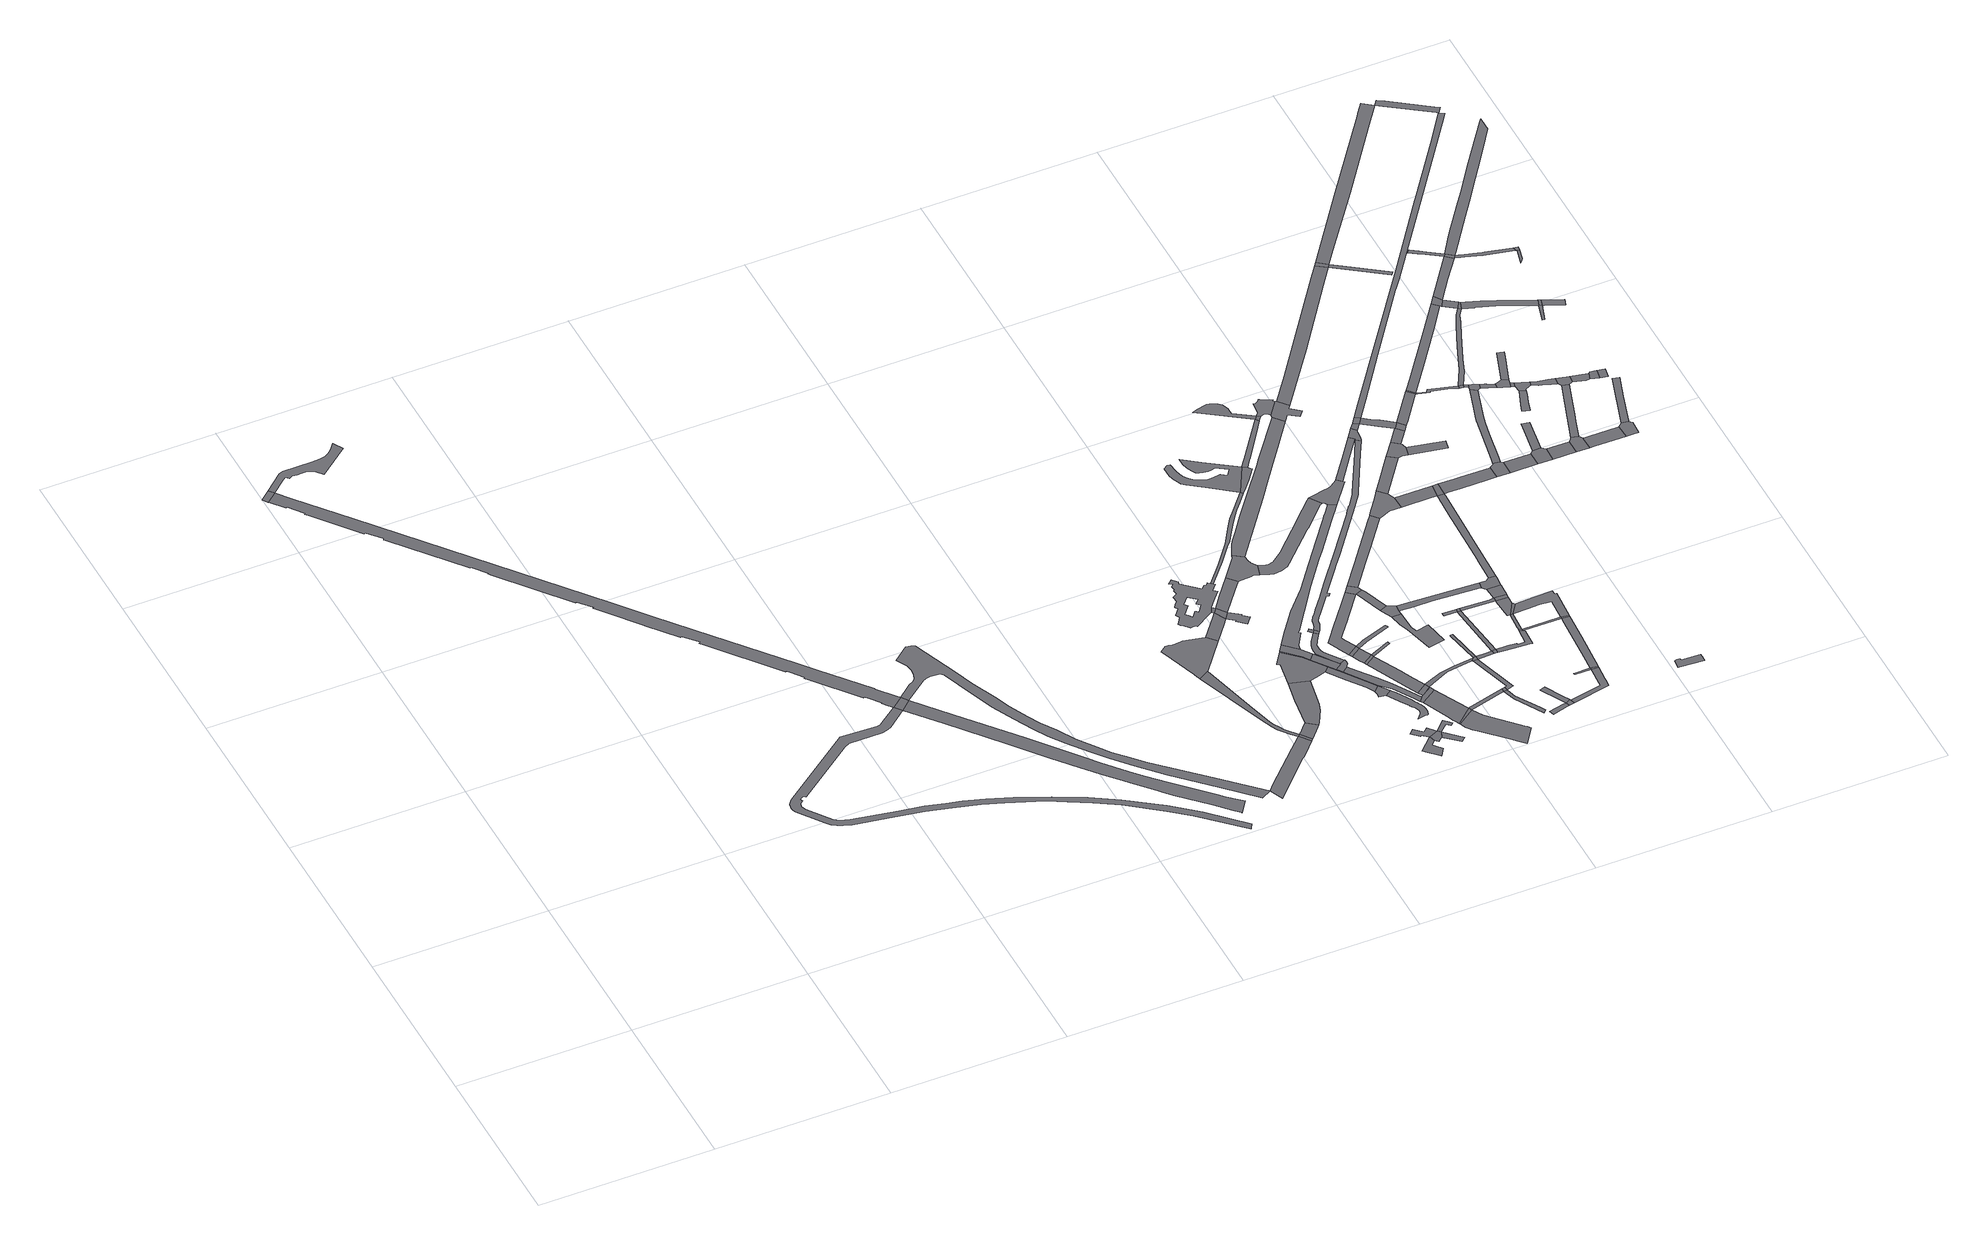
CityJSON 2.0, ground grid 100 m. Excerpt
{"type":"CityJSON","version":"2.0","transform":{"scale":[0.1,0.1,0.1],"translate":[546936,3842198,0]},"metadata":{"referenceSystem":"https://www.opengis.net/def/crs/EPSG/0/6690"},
"CityObjects":{
"road1":{"type":"Road","geometry":[{"type":"MultiSurface","lod":"1","boundaries":[[[0,1,2,3]]]}]},
"road2":{"type":"Road","attributes":{"RoadStructureAttribute.sectionType":"1"},"geometry":[{"type":"MultiSurface","lod":"1","boundaries":[[[4,5,6,7,8,9,10,11,0,3,12,13,14,15,16,17,18,19,20,21,22]]]}]},
"road3":{"type":"Road","attributes":{"RoadStructureAttribute.sectionType":"7"},"geometry":[{"type":"MultiSurface","lod":"1","boundaries":[[[23,24,25,26,27,28,29,30,31,32,33,3,2,34,35,36,37,38,39,40,41,42,43,44,45,46,47,48,49,50,51,52,53,54,55,56,57,58,59,60,61,62,63,64,65,66,67,68,69,70,71,72,73,74,75,76,77,78,79,80,81,82,83,84,85]]]}]},
"road4":{"type":"Road","geometry":[{"type":"MultiSurface","lod":"1","boundaries":[[[84,86,87,88,89,90,91,92,93,94,95,96,97,98,99,100,101,102,103,104,105,106,107,108,109,110,111,112,113,114,115,116,117,118,119,120,121,122,123,124,125,126,127,128,129,130,131,132,133,134,135,136,137,138,139,140]]]}]},
"road5":{"type":"Road","geometry":[{"type":"MultiSurface","lod":"1","boundaries":[[[85,84,140,141]]]}]},
"road6":{"type":"Road","attributes":{"RoadStructureAttribute.sectionType":"7"},"geometry":[{"type":"MultiSurface","lod":"1","boundaries":[[[142,143,144,145,146,147,148,149,150,151,152,153,141,140,154,155,156,157,158,159,160,161,162,163,164,165,166,167,168,169,170]]]}]},
"road7":{"type":"Road","geometry":[{"type":"MultiSurface","lod":"1","boundaries":[[[171,172,173,174,175,176,177,178,179,180,181,182,183,184,185,186,187,188,189,190,191,192,193,194,195,196,85,141,197,198,199,200,201,202,203,204,205,206,207,208,209,210,211,212,213,214]]]}]},
"road8":{"type":"Road","attributes":{"RoadStructureAttribute.sectionType":"7"},"geometry":[{"type":"MultiSurface","lod":"1","boundaries":[[[215,216,217,218,214,219,220,221,222,223,224,225]]]}]},
"road9":{"type":"Road","geometry":[{"type":"MultiSurface","lod":"1","boundaries":[[[226,227,228,229,230,231,232,233,234,235,236,237,238,239,240,241]]]}]},
"road10":{"type":"Road","geometry":[{"type":"MultiSurface","lod":"1","boundaries":[[[242,243,244,245,246,247,248,249,250,251,232,231,252,253]]]}]},
"road11":{"type":"Road","geometry":[{"type":"MultiSurface","lod":"1","boundaries":[[[241,240,215,225,254,255]]]}]},
"road12":{"type":"Road","attributes":{"RoadStructureAttribute.sectionType":"7"},"geometry":[{"type":"MultiSurface","lod":"1","boundaries":[[[256,257,258,259,260,261,262,263,255,254,264,265,266]]]}]},
"road13":{"type":"Road","attributes":{"RoadStructureAttribute.sectionType":"1"},"geometry":[{"type":"MultiSurface","lod":"1","boundaries":[[[267,268,256,266,269,270,271,272,273,274]]]}]},
"road14":{"type":"Road","attributes":{"RoadStructureAttribute.sectionType":"1"},"geometry":[{"type":"MultiSurface","lod":"1","boundaries":[[[275,276,253,252,277,278]]]}]},
"road15":{"type":"Road","attributes":{"RoadStructureAttribute.sectionType":"1"},"geometry":[{"type":"MultiSurface","lod":"1","boundaries":[[[279,280,281,282,283,284,285,286,287,288,289,290,291,292,293,294,295,296,297,298,299,300,301,302,303,304,305,306,307,308,309,310,311,312,313,314],[315,316,317,318,319,320,321,322,323,324,325,326,327,328,329,330]]]}]},
"road16":{"type":"Road","geometry":[{"type":"MultiSurface","lod":"1","boundaries":[[[308,307,275,331]]]}]},
"road17":{"type":"Road","geometry":[{"type":"MultiSurface","lod":"1","boundaries":[[[331,275,278,332]]]}]},
"road18":{"type":"Road","attributes":{"RoadStructureAttribute.sectionType":"1"},"geometry":[{"type":"MultiSurface","lod":"1","boundaries":[[[333,334,335,336,337,338,339,332,278]]]}]},
"road19":{"type":"Road","attributes":{"RoadStructureAttribute.sectionType":"1"},"geometry":[{"type":"MultiSurface","lod":"1","boundaries":[[[340,341,342,343,267,274,344,345,346,347]]]}]},
"road20":{"type":"Road","geometry":[{"type":"MultiSurface","lod":"1","boundaries":[[[348,340,347,349]]]}]},
"road21":{"type":"Road","attributes":{"RoadStructureAttribute.sectionType":"1"},"geometry":[{"type":"MultiSurface","lod":"1","boundaries":[[[350,348,349,351,352,353]]]}]},
"road22":{"type":"Road","attributes":{"RoadStructureAttribute.sectionType":"1"},"geometry":[{"type":"MultiSurface","lod":"1","boundaries":[[[354,355,331,332,356,357]]]}]},
"road23":{"type":"Road","geometry":[{"type":"MultiSurface","lod":"1","boundaries":[[[358,359,360,361,362,363,364,365,366,367]]]}]},
"road24":{"type":"Road","attributes":{"RoadStructureAttribute.sectionType":"1"},"geometry":[{"type":"MultiSurface","lod":"1","boundaries":[[[352,351,368,369]]]}]},
"road25":{"type":"Road","attributes":{"RoadStructureAttribute.sectionType":"1"},"geometry":[{"type":"MultiSurface","lod":"1","boundaries":[[[370,371,346,345,372,373,374,375]]]}]},
"road26":{"type":"Road","geometry":[{"type":"MultiSurface","lod":"1","boundaries":[[[376,377,378,379,380,381,382,383,358,384]]]}]},
"road27":{"type":"Road","geometry":[{"type":"MultiSurface","lod":"1","boundaries":[[[385,386,387,388,389,390,391,369,368,392,393,394]]]}]},
"road28":{"type":"Road","geometry":[{"type":"MultiSurface","lod":"1","boundaries":[[[384,358,367,395,396,397,398,399]]]}]},
"road29":{"type":"Road","attributes":{"RoadStructureAttribute.sectionType":"1"},"geometry":[{"type":"MultiSurface","lod":"1","boundaries":[[[400,401,402,403,404,405,406,407,408,391,390,409,410,411,412,413,414,415,416,417,418,419,420,421,422,423,424]]]}]},
"road30":{"type":"Road","geometry":[{"type":"MultiSurface","lod":"1","boundaries":[[[375,374,425,426,427,428]]]}]},
"road31":{"type":"Road","attributes":{"RoadStructureAttribute.sectionType":"1"},"geometry":[{"type":"MultiSurface","lod":"1","boundaries":[[[429,430,431,432,433,434,435,436,437,438,439,440,441,442,443,444,445,446,447,448,449,450,451,452,453,454,428,427]]]}]},
"road32":{"type":"Road","attributes":{"RoadStructureAttribute.sectionType":"1"},"geometry":[{"type":"MultiSurface","lod":"1","boundaries":[[[455,456,457,400,458]]]}]},
"road33":{"type":"Road","attributes":{"RoadStructureAttribute.sectionType":"1"},"geometry":[{"type":"MultiSurface","lod":"1","boundaries":[[[459,460,461,462,394,393,463,464,465,466,467,468]]]}]},
"road34":{"type":"Road","geometry":[{"type":"MultiSurface","lod":"1","boundaries":[[[469,399,398,470,471]]]}]},
"road35":{"type":"Road","geometry":[{"type":"MultiSurface","lod":"1","boundaries":[[[458,400,424,472]]]}]},
"road36":{"type":"Road","geometry":[{"type":"MultiSurface","lod":"1","boundaries":[[[473,474,475,476,477,384,399]]]}]},
"road37":{"type":"Road","geometry":[{"type":"MultiSurface","lod":"1","boundaries":[[[478,479,354,357,480,481,482,483,484,485,486,487]]]}]},
"road38":{"type":"Road","geometry":[{"type":"MultiSurface","lod":"1","boundaries":[[[488,489,490,491]]]}]},
"road39":{"type":"Road","attributes":{"RoadStructureAttribute.sectionType":"1"},"geometry":[{"type":"MultiSurface","lod":"1","boundaries":[[[492,491,490,493,494,495]]]}]},
"road40":{"type":"Road","geometry":[{"type":"MultiSurface","lod":"1","boundaries":[[[495,494,496,497]]]}]},
"road41":{"type":"Road","attributes":{"RoadStructureAttribute.sectionType":"1"},"geometry":[{"type":"MultiSurface","lod":"1","boundaries":[[[498,499,500,497,496,501,502,503,504]]]}]},
"road42":{"type":"Road","geometry":[{"type":"MultiSurface","lod":"1","boundaries":[[[505,506,507,468,467,508,509]]]}]},
"road43":{"type":"Road","geometry":[{"type":"MultiSurface","lod":"1","boundaries":[[[504,503,506,510]]]}]},
"road44":{"type":"Road","attributes":{"RoadStructureAttribute.sectionType":"1"},"geometry":[{"type":"MultiSurface","lod":"1","boundaries":[[[510,506,505]]]}]},
"road45":{"type":"Road","attributes":{"RoadStructureAttribute.sectionType":"1"},"geometry":[{"type":"MultiSurface","lod":"1","boundaries":[[[511,512,513,509,508,514,515,516,517,518,519]]]}]},
"road46":{"type":"Road","attributes":{"RoadStructureAttribute.sectionType":"1"},"geometry":[{"type":"MultiSurface","lod":"1","boundaries":[[[520,521,522,523,524,525,314,313,526,527,528,529,530,531,532,533,534]]]}]},
"road47":{"type":"Road","geometry":[{"type":"MultiSurface","lod":"1","boundaries":[[[519,518,535,536]]]}]},
"road48":{"type":"Road","attributes":{"RoadStructureAttribute.sectionType":"1"},"geometry":[{"type":"MultiSurface","lod":"1","boundaries":[[[537,538,539,540,541,542,543,544,489,488,545,546,547,548,549,550,551]]]}]},
"road49":{"type":"Road","geometry":[{"type":"MultiSurface","lod":"1","boundaries":[[[552,553,554,495,497]]]}]},
"road50":{"type":"Road","geometry":[{"type":"MultiSurface","lod":"1","boundaries":[[[555,556,557,558,559,488,491]]]}]},
"road51":{"type":"Road","attributes":{"RoadStructureAttribute.sectionType":"1"},"geometry":[{"type":"MultiSurface","lod":"1","boundaries":[[[560,561,562,563,536,535,564,565,566,567,568,569,570,571,572]]]}]},
"road52":{"type":"Road","geometry":[{"type":"MultiSurface","lod":"1","boundaries":[[[573,574,575,576,577,578,579,580,581,582,583,584,350,353,585,586,587,588,589,590,591,592,593,594,595,596]]]}]},
"road53":{"type":"Road","attributes":{"RoadStructureAttribute.sectionType":"1"},"geometry":[{"type":"MultiSurface","lod":"1","boundaries":[[[597,598,599,600,504,510,601,602,603]]]}]},
"road54":{"type":"Road","attributes":{"RoadStructureAttribute.sectionType":"1"},"geometry":[{"type":"MultiSurface","lod":"1","boundaries":[[[604,519,536,605]]]}]},
"road55":{"type":"Road","geometry":[{"type":"MultiSurface","lod":"1","boundaries":[[[606,537,551,607,608,609]]]}]},
"road56":{"type":"Road","attributes":{"RoadStructureAttribute.sectionType":"1"},"geometry":[{"type":"MultiSurface","lod":"1","boundaries":[[[610,608,607,611,612]]]}]},
"road57":{"type":"Road","geometry":[{"type":"MultiSurface","lod":"1","boundaries":[[[613,614,615,616,617,618,619,620,621,622,623,624,625,626,627,628,629,630,631,632,633,634,635,636,637,638,639,640,641,642,643,644,645,646,520,647]]]}]},
"road58":{"type":"Road","attributes":{"RoadStructureAttribute.sectionType":"1"},"geometry":[{"type":"MultiSurface","lod":"1","boundaries":[[[648,649,650,651,652,653,654,655,484,483,656,657,658,659,660,661,662,663,664,665,666,667,668,669,670,671]]]}]},
"road59":{"type":"Road","geometry":[{"type":"MultiSurface","lod":"1","boundaries":[[[612,611,672,673,674,675,676]]]}]},
"road60":{"type":"Road","geometry":[{"type":"MultiSurface","lod":"1","boundaries":[[[677,678,679,680,681,682,683,674,673]]]}]},
"road61":{"type":"Road","geometry":[{"type":"MultiSurface","lod":"1","boundaries":[[[684,604,605,685]]]}]},
"road62":{"type":"Road","attributes":{"RoadStructureAttribute.sectionType":"1"},"geometry":[{"type":"MultiSurface","lod":"1","boundaries":[[[686,687,685,605,688,689,690]]]}]},
"road63":{"type":"Road","attributes":{"RoadStructureAttribute.sectionType":"1"},"geometry":[{"type":"MultiSurface","lod":"1","boundaries":[[[691,692,693,694,684,685]]]}]},
"road64":{"type":"Road","geometry":[{"type":"MultiSurface","lod":"1","boundaries":[[[695,597,603,693,692]]]}]},
"road65":{"type":"Road","geometry":[{"type":"MultiSurface","lod":"1","boundaries":[[[696,697,698,699,700,597,695]]]}]},
"road66":{"type":"Road","geometry":[{"type":"MultiSurface","lod":"1","boundaries":[[[647,520,534,701,702,703,704,705]]]}]},
"road67":{"type":"Road","attributes":{"RoadStructureAttribute.sectionType":"1"},"geometry":[{"type":"MultiSurface","lod":"1","boundaries":[[[706,707,708,709,710,711,712,713,714,478,487,715,716,717,718,719]]]}]},
"road68":{"type":"Road","attributes":{"RoadStructureAttribute.sectionType":"1"},"geometry":[{"type":"MultiSurface","lod":"1","boundaries":[[[720,721,695,692,722]]]}]},
"road69":{"type":"Road","attributes":{"RoadStructureAttribute.sectionType":"1"},"geometry":[{"type":"MultiSurface","lod":"1","boundaries":[[[723,724,725,726,727,728]]]}]},
"road70":{"type":"Road","attributes":{"RoadStructureAttribute.sectionType":"1"},"geometry":[{"type":"MultiSurface","lod":"1","boundaries":[[[729,730,731,732,733,734,735,736,737,738,739,740,741,742,743,744,745,746,747,748,749,750,751,752,753,458,472,754,755,756,757,758,759,760,761,762,763,764,765,766,767,768,769,770,771,772,773,774,775,776,777,778]]]}]},
"road71":{"type":"Road","geometry":[{"type":"MultiSurface","lod":"1","boundaries":[[[720,722,779,780]]]}]},
"road72":{"type":"Road","attributes":{"RoadStructureAttribute.sectionType":"1"},"geometry":[{"type":"MultiSurface","lod":"1","boundaries":[[[781,782,783,784,606,609,785,786,787,788,789]]]}]},
"road73":{"type":"Road","geometry":[{"type":"MultiSurface","lod":"1","boundaries":[[[790,791,792,793,794,795,723,796]]]}]},
"road74":{"type":"Road","geometry":[{"type":"MultiSurface","lod":"1","boundaries":[[[797,798,799,800,801]]]}]},
"road75":{"type":"Road","geometry":[{"type":"MultiSurface","lod":"1","boundaries":[[[796,723,728,802,803]]]}]},
"road76":{"type":"Road","attributes":{"RoadStructureAttribute.sectionType":"1"},"geometry":[{"type":"MultiSurface","lod":"1","boundaries":[[[800,720,780,804]]]}]},
"road77":{"type":"Road","attributes":{"RoadStructureAttribute.sectionType":"1"},"geometry":[{"type":"MultiSurface","lod":"1","boundaries":[[[805,806,807,808,809,676,675,810,811,812,813,814,815]]]}]},
"road78":{"type":"Road","geometry":[{"type":"MultiSurface","lod":"1","boundaries":[[[801,800,804,816]]]}]},
"road79":{"type":"Road","attributes":{"RoadStructureAttribute.sectionType":"1"},"geometry":[{"type":"MultiSurface","lod":"1","boundaries":[[[817,818,819,820,821,780,779,822,823,824,825,826,827,828,829]]]}]},
"road80":{"type":"Road","attributes":{"RoadStructureAttribute.sectionType":"1"},"geometry":[{"type":"MultiSurface","lod":"1","boundaries":[[[830,831,832,647,705,833,834,835,836]]]}]},
"road81":{"type":"Road","geometry":[{"type":"MultiSurface","lod":"1","boundaries":[[[837,838,839,840,841,842,843,844,845,846,847,848,648,671,849,850,851,573,596,852,853,854,855]]]}]},
"road82":{"type":"Road","attributes":{"RoadStructureAttribute.sectionType":"1"},"geometry":[{"type":"MultiSurface","lod":"1","boundaries":[[[856,816,804,857,858]]]}]},
"road83":{"type":"Road","attributes":{"RoadStructureAttribute.sectionType":"1"},"geometry":[{"type":"MultiSurface","lod":"1","boundaries":[[[859,860,861,862,863,864,865,866,867,868,869,870,830,871]]]}]},
"road84":{"type":"Road","attributes":{"RoadStructureAttribute.sectionType":"1"},"geometry":[{"type":"MultiSurface","lod":"1","boundaries":[[[872,873,874,875,876,803,802,877,878,879,880,881]]]}]},
"road85":{"type":"Road","geometry":[{"type":"MultiSurface","lod":"1","boundaries":[[[882,817,829,883]]]}]},
"road86":{"type":"Road","attributes":{"RoadStructureAttribute.sectionType":"1"},"geometry":[{"type":"MultiSurface","lod":"1","boundaries":[[[884,885,886,887,882,883]]]}]},
"road87":{"type":"Road","geometry":[{"type":"MultiSurface","lod":"1","boundaries":[[[888,889,890,891,872,892]]]}]},
"road88":{"type":"Road","attributes":{"RoadStructureAttribute.sectionType":"1"},"geometry":[{"type":"MultiSurface","lod":"1","boundaries":[[[857,893,894,895,896,886,897,898]]]}]},
"road89":{"type":"Road","geometry":[{"type":"MultiSurface","lod":"1","boundaries":[[[871,830,836,899,900]]]}]},
"road90":{"type":"Road","geometry":[{"type":"MultiSurface","lod":"1","boundaries":[[[897,886,885,901]]]}]},
"road91":{"type":"Road","geometry":[{"type":"MultiSurface","lod":"1","boundaries":[[[858,857,898,902]]]}]},
"road92":{"type":"Road","geometry":[{"type":"MultiSurface","lod":"1","boundaries":[[[892,872,881,903]]]}]},
"road93":{"type":"Road","geometry":[{"type":"MultiSurface","lod":"1","boundaries":[[[904,905,906,907,908,781,789,909,910,911,912,913]]]}]},
"road94":{"type":"Road","attributes":{"RoadStructureAttribute.sectionType":"1"},"geometry":[{"type":"MultiSurface","lod":"1","boundaries":[[[914,915,916,917,858,902]]]}]},
"road95":{"type":"Road","attributes":{"RoadStructureAttribute.sectionType":"1"},"geometry":[{"type":"MultiSurface","lod":"1","boundaries":[[[883,829,918,919]]]}]},
"road96":{"type":"Road","geometry":[{"type":"MultiSurface","lod":"1","boundaries":[[[920,921,922,923,815,814,916,915,924,925]]]}]},
"road97":{"type":"Road","attributes":{"RoadStructureAttribute.sectionType":"1"},"geometry":[{"type":"MultiSurface","lod":"1","boundaries":[[[926,927,928,929,930,931,932,933,871,900,934,935,936,937]]]}]},
"road98":{"type":"Road","attributes":{"RoadStructureAttribute.sectionType":"1"},"geometry":[{"type":"MultiSurface","lod":"1","boundaries":[[[918,938,939,940,892,903,941,942]]]}]},
"road99":{"type":"Road","attributes":{"RoadStructureAttribute.sectionType":"1"},"geometry":[{"type":"MultiSurface","lod":"1","boundaries":[[[943,944,945,946,901,885,947,948,949,950,919,951]]]}]},
"road100":{"type":"Road","attributes":{"RoadStructureAttribute.sectionType":"1"},"geometry":[{"type":"MultiSurface","lod":"1","boundaries":[[[952,953,837,855,954,955]]]}]},
"road101":{"type":"Road","geometry":[{"type":"MultiSurface","lod":"1","boundaries":[[[937,936,706,719,956,957,958,959,960,961]]]}]},
"road102":{"type":"Road","geometry":[{"type":"MultiSurface","lod":"1","boundaries":[[[919,918,942,951]]]}]},
"road103":{"type":"Road","attributes":{"RoadStructureAttribute.sectionType":"1"},"geometry":[{"type":"MultiSurface","lod":"1","boundaries":[[[962,963,964,965,966,967,968,969,970,920,925,971,972,973,974]]]}]},
"road104":{"type":"Road","attributes":{"RoadStructureAttribute.sectionType":"1"},"geometry":[{"type":"MultiSurface","lod":"1","boundaries":[[[975,976,904,913,977]]]}]},
"road105":{"type":"Road","attributes":{"RoadStructureAttribute.sectionType":"1"},"geometry":[{"type":"MultiSurface","lod":"1","boundaries":[[[912,911,978,979,980,962,981]]]}]},
"road106":{"type":"Road","geometry":[{"type":"MultiSurface","lod":"1","boundaries":[[[982,952,955,729,778,983,984,985,986,987,988,989]]]}]},
"road107":{"type":"Road","geometry":[{"type":"MultiSurface","lod":"1","boundaries":[[[981,962,974,990]]]}]},
"road108":{"type":"Road","attributes":{"RoadStructureAttribute.sectionType":"1"},"geometry":[{"type":"MultiSurface","lod":"1","boundaries":[[[991,982,989,992]]]}]},
"road109":{"type":"Road","geometry":[{"type":"MultiSurface","lod":"1","boundaries":[[[993,975,977,994,995,996,997,998]]]}]},
"road110":{"type":"Road","geometry":[{"type":"MultiSurface","lod":"1","boundaries":[[[999,1000,991,992,1001]]]}]},
"road111":{"type":"Road","geometry":[{"type":"MultiSurface","lod":"1","boundaries":[[[1002,1003,1004,1005,1006,1007,1008,1009,1010,1011]]]}]},
"road112":{"type":"Road","attributes":{"RoadStructureAttribute.sectionType":"1"},"geometry":[{"type":"MultiSurface","lod":"1","boundaries":[[[1012,1013,1001,992,1014,1015,1016,1017,1018]]]}]},
"road113":{"type":"Road","attributes":{"RoadStructureAttribute.sectionType":"1"},"geometry":[{"type":"MultiSurface","lod":"1","boundaries":[[[1017,1019,993,998,1020]]]}]},
"road114":{"type":"Road","geometry":[{"type":"MultiSurface","lod":"1","boundaries":[[[1016,1019,1017]]]}]},
"road115":{"type":"Road","attributes":{"RoadStructureAttribute.sectionType":"1"},"geometry":[{"type":"MultiSurface","lod":"1","boundaries":[[[1021,1022,990,974,1023,1024,1025,1026,1027]]]}]},
"road116":{"type":"Road","attributes":{"RoadStructureAttribute.sectionType":"1"},"geometry":[{"type":"MultiSurface","lod":"1","boundaries":[[[1028,1029,996,995]]]}]},
"road117":{"type":"Road","geometry":[{"type":"MultiSurface","lod":"1","boundaries":[[[1018,1017,1020,1030,1031]]]}]},
"road118":{"type":"Road","attributes":{"RoadStructureAttribute.sectionType":"1"},"geometry":[{"type":"MultiSurface","lod":"1","boundaries":[[[1032,1033,1034,961,960,1035,1036,1037]]]}]},
"road119":{"type":"Road","attributes":{"RoadStructureAttribute.sectionType":"1"},"geometry":[{"type":"MultiSurface","lod":"1","boundaries":[[[1038,1018,1031,1039,1040,1041]]]}]},
"road120":{"type":"Road","geometry":[{"type":"MultiSurface","lod":"1","boundaries":[[[1042,1043,1044,1027,1026,1045,1046,1047]]]}]},
"road121":{"type":"Road","geometry":[{"type":"MultiSurface","lod":"1","boundaries":[[[1048,1038,1041,1049]]]}]},
"road122":{"type":"Road","attributes":{"RoadStructureAttribute.sectionType":"1"},"geometry":[{"type":"MultiSurface","lod":"1","boundaries":[[[1046,1045,1050,1051]]]}]},
"road123":{"type":"Road","attributes":{"RoadStructureAttribute.sectionType":"1"},"geometry":[{"type":"MultiSurface","lod":"1","boundaries":[[[1052,1053,1054,1049,1041,1055,1056,1057,1058,1059,1060,1061]]]}]},
"road124":{"type":"Road","attributes":{"RoadStructureAttribute.sectionType":"1"},"geometry":[{"type":"MultiSurface","lod":"1","boundaries":[[[1062,1063,1064,1065,1066,1067,1068,1069,1042,1047,1070,1071,1072,1073,1074,1075,1076,1077,1078]]]}]},
"road125":{"type":"Road","geometry":[{"type":"MultiSurface","lod":"1","boundaries":[[[1079,1080,1051,1050,1081,1082]]]}]},
"road126":{"type":"Road","geometry":[{"type":"MultiSurface","lod":"1","boundaries":[[[1061,1060,1083,1084]]]}]},
"road127":{"type":"Road","attributes":{"RoadStructureAttribute.sectionType":"1"},"geometry":[{"type":"MultiSurface","lod":"1","boundaries":[[[1085,1086,1080,1079]]]}]},
"road128":{"type":"Road","attributes":{"RoadStructureAttribute.sectionType":"1"},"geometry":[{"type":"MultiSurface","lod":"1","boundaries":[[[1087,1084,1083,1088,1089,1090]]]}]},
"road129":{"type":"Road","geometry":[{"type":"MultiSurface","lod":"1","boundaries":[[[1091,1092,1093,1090,1089,1062,1078,1094,1095,1096]]]}]},
"road130":{"type":"Road","attributes":{"RoadStructureAttribute.sectionType":"1"},"geometry":[{"type":"MultiSurface","lod":"1","boundaries":[[[1097,1098,1099,1048,1049,1100,1101,1102,1103]]]}]},
"road131":{"type":"Road","attributes":{"RoadStructureAttribute.sectionType":"1"},"geometry":[{"type":"MultiSurface","lod":"1","boundaries":[[[1082,1081,1104,1105]]]}]},
"road132":{"type":"Road","geometry":[{"type":"MultiSurface","lod":"1","boundaries":[[[1106,1032,1037,1107]]]}]},
"road133":{"type":"Road","attributes":{"RoadStructureAttribute.sectionType":"1"},"geometry":[{"type":"MultiSurface","lod":"1","boundaries":[[[1108,1109,1110,1111,1096,1095,1112,1113]]]}]},
"road134":{"type":"Road","geometry":[{"type":"MultiSurface","lod":"1","boundaries":[[[1114,1115,1105,1104,1116,1117,1118,1119]]]}]},
"road135":{"type":"Road","geometry":[{"type":"MultiSurface","lod":"1","boundaries":[[[1120,1121,1122,1123,1124,1125,1126,1127,1128]]]}]},
"road136":{"type":"Road","geometry":[{"type":"MultiSurface","lod":"1","boundaries":[[[1129,1130,1113,1112,1131,1132,1133,1134]]]}]},
"road137":{"type":"Road","attributes":{"RoadStructureAttribute.sectionType":"1"},"geometry":[{"type":"MultiSurface","lod":"1","boundaries":[[[1135,1136,1137,1138,1139,1140,1141,1142,1143,1061,1084,1144,1145,1146,1147,1148,1149,1150]]]}]},
"road138":{"type":"Road","attributes":{"RoadStructureAttribute.sectionType":"1"},"geometry":[{"type":"MultiSurface","lod":"1","boundaries":[[[1133,1132,1151,1152]]]}]},
"road139":{"type":"Road","attributes":{"RoadStructureAttribute.sectionType":"1"},"geometry":[{"type":"MultiSurface","lod":"1","boundaries":[[[1153,1154,1155,1156,1107,1037]]]}]},
"road140":{"type":"Road","geometry":[{"type":"MultiSurface","lod":"1","boundaries":[[[1152,1151,1157,1158,1120,1128,1159,1160,1161,1162,1163]]]}]},
"road141":{"type":"Road","geometry":[{"type":"MultiSurface","lod":"1","boundaries":[[[1164,1165,1166,1167,1168,1129,1134]]]}]},
"road142":{"type":"Road","attributes":{"RoadStructureAttribute.sectionType":"1"},"geometry":[{"type":"MultiSurface","lod":"1","boundaries":[[[1169,1117,1116,1170,1171,1172,1173]]]}]},
"road143":{"type":"Road","attributes":{"RoadStructureAttribute.sectionType":"1"},"geometry":[{"type":"MultiSurface","lod":"1","boundaries":[[[1174,1175,1176,1114,1119,1177,1178,1179,1180]]]}]},
"road144":{"type":"Road","attributes":{"RoadStructureAttribute.sectionType":"1"},"geometry":[{"type":"MultiSurface","lod":"1","boundaries":[[[1181,1182,1183,1163,1162,1184,1185,1186,1187,1188,1189,1190,1191]]]}]},
"road145":{"type":"Road","geometry":[{"type":"MultiSurface","lod":"1","boundaries":[[[1192,1097,1103,1193,1194]]]}]},
"road146":{"type":"Road","attributes":{"RoadStructureAttribute.sectionType":"1"},"geometry":[{"type":"MultiSurface","lod":"1","boundaries":[[[1194,1193,1135,1195]]]}]},
"road147":{"type":"Road","attributes":{"RoadStructureAttribute.sectionType":"1"},"geometry":[{"type":"MultiSurface","lod":"1","boundaries":[[[1196,1197,1198,1199,1200,1201,1202,999,1001,1203,1204,1205,1206,1207,1208,1209,1210,1211,1212]]]}]},
"road148":{"type":"Road","geometry":[{"type":"MultiSurface","lod":"1","boundaries":[[[1195,1135,1150,1213]]]}]},
"road149":{"type":"Road","geometry":[{"type":"MultiSurface","lod":"1","boundaries":[[[1214,1191,1190,1174,1180,1215,1216]]]}]},
"road150":{"type":"Road","geometry":[{"type":"MultiSurface","lod":"1","boundaries":[[[1217,1218,1219,1173,1172,1220,1221,1222,1223,1224]]]}]},
"road151":{"type":"Road","attributes":{"RoadStructureAttribute.sectionType":"1"},"geometry":[{"type":"MultiSurface","lod":"1","boundaries":[[[1225,1192,1194,1226,1227]]]}]},
"road152":{"type":"Road","attributes":{"RoadStructureAttribute.sectionType":"1"},"geometry":[{"type":"MultiSurface","lod":"1","boundaries":[[[1216,1215,1228,1229,1230]]]}]},
"road153":{"type":"Road","attributes":{"RoadStructureAttribute.sectionType":"1"},"geometry":[{"type":"MultiSurface","lod":"1","boundaries":[[[1231,1217,1224,1232,1233]]]}]},
"road154":{"type":"Road","attributes":{"RoadStructureAttribute.sectionType":"1"},"geometry":[{"type":"MultiSurface","lod":"1","boundaries":[[[1234,1235,1236,1237,1238,1239,1225,1240]]]}]},
"road155":{"type":"Road","attributes":{"RoadStructureAttribute.sectionType":"1"},"geometry":[{"type":"MultiSurface","lod":"1","boundaries":[[[1241,1242,1243,1244,1245,1246,1247,1248,1213,1150,1249,1250,1251,1252,1253,1254,1255,1256,1257,1258,1259]]]}]},
"road156":{"type":"Road","geometry":[{"type":"MultiSurface","lod":"1","boundaries":[[[1260,1261,1230,1229,1262,1263]]]}]},
"road157":{"type":"Road","attributes":{"RoadStructureAttribute.sectionType":"1"},"geometry":[{"type":"MultiSurface","lod":"1","boundaries":[[[1264,1265,1266,1267,1106,1107,1268,1269,1270,1271]]]}]},
"road158":{"type":"Road","attributes":{"RoadStructureAttribute.sectionType":"1"},"geometry":[{"type":"MultiSurface","lod":"1","boundaries":[[[1263,1262,1272,1273]]]}]},
"road159":{"type":"Road","geometry":[{"type":"MultiSurface","lod":"1","boundaries":[[[1240,1225,1227,1274]]]}]},
"road160":{"type":"Road","geometry":[{"type":"MultiSurface","lod":"1","boundaries":[[[1258,1275,1276,1277,1278,1279]]]}]},
"road161":{"type":"Road","geometry":[{"type":"MultiSurface","lod":"1","boundaries":[[[1259,1258,1279,1280]]]}]},
"road162":{"type":"Road","attributes":{"RoadStructureAttribute.sectionType":"1"},"geometry":[{"type":"MultiSurface","lod":"1","boundaries":[[[1281,1282,1283,1284,1285,1274,1227,1286,1287,1288,1289,1290,1291,1292,1293]]]}]},
"road163":{"type":"Road","attributes":{"RoadStructureAttribute.sectionType":"1"},"geometry":[{"type":"MultiSurface","lod":"1","boundaries":[[[1280,1279,1294,1295,1296]]]}]},
"road164":{"type":"Road","geometry":[{"type":"MultiSurface","lod":"1","boundaries":[[[1297,1298,1299,1300,1301,1302]]]}]},
"road165":{"type":"Road","geometry":[{"type":"MultiSurface","lod":"1","boundaries":[[[1293,1292,1297,1302,1303]]]}]},
"road166":{"type":"Road","attributes":{"RoadStructureAttribute.sectionType":"1"},"geometry":[{"type":"MultiSurface","lod":"1","boundaries":[[[1304,1305,1306,1307,1308,1309,1310,1311,1312,1313,1240,1274,1314,1315,1316,1317,1318,1319,1320,1321,1322,1323,1324]]]}]},
"road167":{"type":"Road","attributes":{"RoadStructureAttribute.sectionType":"1"},"geometry":[{"type":"MultiSurface","lod":"1","boundaries":[[[1325,1326,1327,1271,1328,1329,1196,1330]]]}]}
},
"vertices":[
[58,4492,0],[1,4443,0],[21,4415,0],[81,4464,0],
[511,4677,0],[482,4641,0],[457,4619,0],[432,4603,0],[402,4596,0],[355,4593,0],[187,4594,0],[165,4586,0],[163,4536,0],[180,4548,0],[197,4530,0],[218,4544,0],[245,4539,0],[275,4542,0],[300,4540,0],[320,4532,0],[343,4518,0],[371,4483,0],[543,4619,0],
[2302,1719,0],[2236,1801,0],[2230,1810,0],[2024,2063,0],[1954,2150,0],[1644,2533,0],[1577,2615,0],[1434,2792,0],[1288,2972,0],[360,4119,0],[143,4386,0],[25,4410,0],[85,4335,0],[92,4343,0],[158,4258,0],[156,4257,0],[154,4255,0],[151,4253,0],[165,4235,0],[363,3988,0],[371,3993,0],[439,3914,0],[436,3907,0],[434,3904,0],[448,3887,0],[745,3522,0],[753,3524,0],[814,3445,0],[811,3442,0],[809,3440,0],[823,3422,0],[1122,3053,0],[1127,3058,0],[1193,2981,0],[1188,2978,0],[1186,2976,0],[1199,2960,0],[1236,2913,0],[1362,2754,0],[1372,2742,0],[1497,2585,0],[1504,2592,0],[1523,2570,0],[1573,2510,0],[1569,2507,0],[1565,2503,0],[1582,2482,0],[1874,2119,0],[1879,2126,0],[1896,2103,0],[1945,2039,0],[1944,2038,0],[1940,2034,0],[1958,2011,0],[2152,1771,0],[2157,1776,0],[2176,1753,0],[2223,1695,0],[2222,1693,0],[2218,1690,0],[2237,1667,0],[2260,1639,0],[2324,1691,0],
[2142,1549,0],[2122,1544,0],[1917,1552,0],[1486,1230,0],[1466,1202,0],[1459,1170,0],[1461,1152,0],[1466,1135,0],[1568,996,0],[1591,971,0],[1616,954,0],[1643,939,0],[1671,932,0],[1688,924,0],[1869,894,0],[2069,856,0],[2207,822,0],[2352,781,0],[2468,742,0],[2568,703,0],[2666,662,0],[2764,610,0],[2877,546,0],[3005,468,0],[3194,327,0],[3302,236,0],[3527,21,0],[3544,55,0],[3357,244,0],[3211,367,0],[3017,505,0],[2869,596,0],[2706,680,0],[2527,758,0],[2394,809,0],[2279,845,0],[2194,867,0],[2086,894,0],[1951,917,0],[1698,965,0],[1645,982,0],[1615,1004,0],[1521,1130,0],[1511,1160,0],[1518,1183,0],[1536,1195,0],[1528,1213,0],[1553,1228,0],[1566,1216,0],[1903,1471,0],[1938,1487,0],[2125,1489,0],[2153,1496,0],[2183,1509,0],[2294,1598,0],
[2354,1654,0],
[3560,253,0],[3512,298,0],[3485,326,0],[3295,521,0],[3206,612,0],[3142,688,0],[3037,812,0],[3032,818,0],[3016,838,0],[3012,843,0],[2776,1138,0],[2510,1463,0],[2443,1417,0],[2674,1134,0],[2818,951,0],[2932,814,0],[2951,792,0],[2980,759,0],[3015,718,0],[3093,628,0],[3129,586,0],[3221,485,0],[3237,467,0],[3283,416,0],[3427,269,0],[3505,190,0],[3536,156,0],[3538,153,0],[3590,226,0],
[3523,450,0],[3260,705,0],[3195,780,0],[3126,854,0],[3076,923,0],[3002,1025,0],[2944,1127,0],[2888,1214,0],[2852,1284,0],[2801,1393,0],[2763,1488,0],[2699,1637,0],[2660,1747,0],[2560,2013,0],[2542,2023,0],[2512,2027,0],[2423,1954,0],[2438,1927,0],[2459,1894,0],[2464,1852,0],[2459,1817,0],[2447,1789,0],[2435,1774,0],[2405,1757,0],[2395,1749,0],[2326,1693,0],[2483,1755,0],[2505,1767,0],[2530,1773,0],[2585,1766,0],[2600,1751,0],[2664,1569,0],[2721,1422,0],[2780,1298,0],[2836,1188,0],[2884,1101,0],[2945,1012,0],[3028,903,0],[3097,816,0],[3190,710,0],[3312,578,0],[3516,375,0],[3679,209,0],[3737,240,0],
[4047,554,0],[4044,551,0],[3975,482,0],[3770,276,0],[3771,162,0],[3876,271,0],[3994,393,0],[4001,398,0],[4006,400,0],[4023,419,0],[4092,494,0],
[4001,635,0],[3986,659,0],[3970,689,0],[3958,719,0],[3929,831,0],[3835,1196,0],[3776,1164,0],[3920,769,0],[3940,712,0],[3953,682,0],[3971,644,0],[3991,615,0],[4016,585,0],[4046,555,0],[4047,555,0],[4056,566,0],
[3818,1461,0],[3789,1459,0],[3758,1458,0],[3737,1460,0],[3718,1462,0],[3683,1434,0],[3689,1416,0],[3708,1362,0],[3762,1206,0],[3769,1183,0],[3982,1382,0],[3935,1437,0],
[4102,504,0],[4057,565,0],
[4122,632,0],[4112,622,0],[4111,621,0],[4094,602,0],[4083,591,0],[4079,586,0],[4069,576,0],[4065,572,0],[4122,526,0],[4132,537,0],[4175,587,0],
[4168,939,0],[4145,809,0],[4186,601,0],[4209,643,0],[4229,683,0],[4246,729,0],[4261,809,0],[4280,910,0],
[4054,1583,0],[4030,1554,0],[4064,1486,0],[4089,1518,0],
[4119,1804,0],[4107,1789,0],[4097,1796,0],[4077,1776,0],[4066,1785,0],[3984,1862,0],[3988,1875,0],[3961,1904,0],[3938,1884,0],[3956,1869,0],[3941,1854,0],[3946,1829,0],[3936,1824,0],[3942,1797,0],[3914,1782,0],[3917,1747,0],[3899,1725,0],[3888,1711,0],[3900,1691,0],[3868,1651,0],[3878,1629,0],[3849,1583,0],[3859,1573,0],[3873,1559,0],[3897,1534,0],[3924,1539,0],[3934,1527,0],[4018,1579,0],[4041,1593,0],[4058,1628,0],[4104,1683,0],[4140,1726,0],[4120,1741,0],[4152,1779,0],[4144,1786,0],[4134,1794,0],[3920,1629,0],[3913,1637,0],[3955,1686,0],[3958,1689,0],[3943,1709,0],[3980,1750,0],[4011,1721,0],[4020,1713,0],[3998,1687,0],[4007,1678,0],[4018,1668,0],[3991,1634,0],[3984,1625,0],[3968,1640,0],[3941,1604,0],[3926,1622,0],
[4076,1613,0],
[4117,1559,0],
[4132,1486,0],[4127,1479,0],[4175,1437,0],[4180,1444,0],[4207,1477,0],[4172,1507,0],[4177,1514,0],
[4230,1172,0],[4222,1161,0],[4178,1095,0],[4194,1086,0],[4337,925,0],[4377,936,0],[4405,966,0],[4318,1085,0],
[4232,1176,0],[4321,1088,0],
[4261,1219,0],[4348,1052,0],[4379,1086,0],[4335,1145,0],
[4220,1800,0],[4131,1685,0],[4221,1690,0],[4267,1748,0],
[4652,262,0],[4573,181,0],[4594,159,0],[4633,120,0],[4647,106,0],[4680,155,0],[4669,167,0],[4656,182,0],[4638,202,0],[4664,229,0],
[4438,931,0],[4475,958,0],
[4559,750,0],[4457,894,0],[4454,832,0],[4520,740,0],[4545,696,0],[4577,726,0],
[4697,298,0],[4668,329,0],[4644,307,0],[4634,316,0],[4598,351,0],[4572,325,0],[4612,286,0],[4616,294,0],[4707,287,0],
[4498,929,0],[4504,936,0],[4508,941,0],[4510,950,0],[4509,963,0],[4507,975,0],[4475,960,0],[4450,915,0],[4462,898,0],[4495,926,0],
[4682,212,0],[4684,214,0],[4694,223,0],[4707,235,0],[4724,273,0],
[4448,1231,0],[4419,1186,0],[4412,1176,0],[4408,1169,0],[4399,1151,0],[4395,1134,0],[4391,1117,0],[4391,1103,0],[4393,1082,0],[4499,986,0],[4484,1006,0],[4457,1043,0],[4448,1055,0],[4434,1075,0],[4428,1090,0],[4427,1096,0],[4425,1106,0],[4425,1119,0],[4425,1131,0],[4427,1141,0],[4434,1154,0],[4443,1169,0],[4451,1179,0],[4461,1199,0],[4471,1213,0],
[4548,668,0],[4545,648,0],[4586,644,0],[4619,668,0],
[4641,554,0],[4661,521,0],[4662,519,0],[4669,508,0],[4682,490,0],[4690,467,0],[4690,452,0],[4682,440,0],[4678,434,0],[4658,412,0],[4690,416,0],[4702,418,0],[4715,419,0],[4720,420,0],[4725,438,0],[4727,450,0],[4727,467,0],[4725,484,0],[4717,504,0],[4709,517,0],[4707,522,0],[4704,529,0],[4698,541,0],[4691,555,0],[4638,641,0],[4628,656,0],
[4439,1267,0],[4439,1266,0],[4427,1252,0],[4461,1250,0],
[4711,613,0],[4650,711,0],[4597,788,0],[4528,880,0],[4581,730,0],[4636,671,0],[4708,555,0],[4712,548,0],[4725,527,0],[4746,555,0],
[4813,181,0],[4750,195,0],[4790,161,0],
[4482,1227,0],
[4769,313,0],[4789,293,0],[4806,308,0],[4784,331,0],[4768,348,0],
[4322,1941,0],[4313,1920,0],[4345,1753,0],[4357,1756,0],[4369,1754,0],[4387,1746,0],[4407,1818,0],[4386,1848,0],[4379,1871,0],[4378,1903,0],
[4605,1045,0],[4544,1002,0],[4553,983,0],[4614,1025,0],
[4641,968,0],[4575,938,0],[4587,913,0],[4647,954,0],
[4595,897,0],[4654,939,0],
[4755,726,0],[4731,778,0],[4659,928,0],[4667,747,0],[4712,651,0],[4741,591,0],[4801,633,0],
[4815,602,0],[4756,560,0],[4752,558,0],[4734,513,0],[4827,575,0],
[4812,607,0],
[4927,375,0],[4923,382,0],[4848,532,0],[4785,403,0],[4800,364,0],[4816,323,0],[4823,311,0],[4834,291,0],[4928,375,0],
[4563,2353,0],[4473,2245,0],[4430,2194,0],[4388,2131,0],[4327,2033,0],[4228,1907,0],[4255,1917,0],[4327,2008,0],[4357,2043,0],[4394,2101,0],[4435,2164,0],[4470,2212,0],[4492,2242,0],[4529,2283,0],[4575,2339,0],
[4836,285,0],[4935,356,0],
[4727,1437,0],[4700,1402,0],[4593,1266,0],[4581,1251,0],[4485,1129,0],[4508,1080,0],[4512,1070,0],[4530,1033,0],[4600,1053,0],[4574,1110,0],[4563,1133,0],[4627,1215,0],[4638,1230,0],[4668,1269,0],[4772,1402,0],
[4770,990,0],[4767,998,0],[4764,1005,0],
[4667,1051,0],[4816,1108,0],[4812,1117,0],[4808,1126,0],[4659,1072,0],
[5140,119,0],[5137,122,0],[5135,124,0],[4972,298,0],[4844,263,0],[4853,250,0],[4857,243,0],[4875,217,0],[4895,199,0],[5028,63,0],[5047,44,0],[5086,4,0],[5155,103,0],
[4931,2082,0],[4924,2069,0],[4885,2019,0],[4882,2015,0],[4857,1983,0],[4754,1848,0],[4651,1714,0],[4531,1558,0],[4415,1429,0],[4331,1317,0],[4326,1311,0],[4272,1236,0],[4342,1178,0],[4390,1257,0],[4382,1267,0],[4389,1275,0],[4476,1399,0],[4589,1558,0],[4711,1718,0],[4756,1776,0],[4893,1955,0],[4930,2003,0],[4934,2009,0],[4971,2057,0],
[5112,710,0],[4997,694,0],[4910,679,0],[4829,645,0],[4842,621,0],[4945,669,0],[5094,692,0],
[5141,433,0],[5145,412,0],
[4759,1479,0],[4774,1403,0],[4814,1421,0],[4803,1445,0],
[4825,1396,0],[4832,1240,0],[4876,1256,0],
[4482,2646,0],[4388,2713,0],[4388,2712,0],[4388,2684,0],[4388,2674,0],[4396,2639,0],[4409,2606,0],[4421,2586,0],[4436,2577,0],[4456,2572,0],[4484,2570,0],[4506,2572,0],[4529,2577,0],[4589,2536,0],[4562,2498,0],[4529,2520,0],[4490,2515,0],[4457,2514,0],[4433,2519,0],[4407,2531,0],[4384,2548,0],[4367,2563,0],[4349,2590,0],[4341,2613,0],[4333,2642,0],[4328,2695,0],[4313,2700,0],[4288,2683,0],[4288,2623,0],[4294,2593,0],[4307,2563,0],[4317,2543,0],[4339,2523,0],[4420,2464,0],[4654,2524,0],
[4865,2165,0],[4851,2153,0],[4747,2049,0],[4746,2047,0],[4556,1857,0],[4494,1805,0],[4465,1798,0],[4438,1802,0],[4437,1727,0],[4458,1722,0],[4480,1724,0],[4502,1727,0],[4516,1731,0],[4522,1733,0],[4545,1743,0],[4553,1751,0],[4562,1760,0],[4750,1946,0],[4773,1968,0],[4798,1994,0],[4872,2069,0],[4894,2092,0],[4896,2094,0],[4909,2101,0],
[4839,1222,0],[4865,1167,0],[4918,1169,0],[4917,1194,0],[4922,1235,0],
[4878,1094,0],[4897,1049,0],[4939,877,0],[5036,897,0],[5008,1032,0],[4935,1019,0],[4922,1055,0],
[5161,438,0],[5165,417,0],
[5260,227,0],[5181,357,0],[5168,339,0],[5261,176,0],[5280,194,0],
[5205,430,0],[5127,690,0],[5100,689,0],[5175,442,0],
[5128,715,0],
[5093,916,0],[5084,915,0],[5075,913,0],[5075,912,0],[5112,712,0],
[4591,2358,0],[4643,2416,0],[4695,2489,0],[4689,2497,0],[4679,2509,0],
[4954,2797,0],[4767,2554,0],[4754,2538,0],[4733,2510,0],[4579,2311,0],[4483,2190,0],[4411,2091,0],[4369,2036,0],[4355,2011,0],[4647,2261,0],[4737,2382,0],[4831,2510,0],[4884,2582,0],[5003,2744,0],
[5220,716,0],[5198,716,0],[5221,693,0],
[5396,197,0],[5381,194,0],[5293,174,0],[5301,145,0],[5391,170,0],[5401,172,0],
[5268,2461,0],[5219,2367,0],[5086,2110,0],[5077,2093,0],[5026,2021,0],[5024,2023,0],[4992,1982,0],[4995,1979,0],[4790,1714,0],[4783,1706,0],[4764,1681,0],[4755,1670,0],[4706,1607,0],[4656,1543,0],[4593,1461,0],[4534,1385,0],[4514,1359,0],[4497,1338,0],[4483,1315,0],[4480,1302,0],[4480,1299,0],[4476,1281,0],[4474,1276,0],[4473,1273,0],[4465,1258,0],[4485,1232,0],[4487,1234,0],[4499,1259,0],[4501,1262,0],[4503,1266,0],[4505,1274,0],[4510,1294,0],[4512,1303,0],[4522,1321,0],[4550,1356,0],[4629,1458,0],[4633,1456,0],[4642,1449,0],[4652,1464,0],[4644,1470,0],[4640,1473,0],[4753,1619,0],[4770,1640,0],[4823,1708,0],[5018,1962,0],[5050,2004,0],[5103,2079,0],[5113,2098,0],[5247,2356,0],[5292,2442,0],
[5241,692,0],[5241,717,0],
[5092,1914,0],[5082,1901,0],[5071,1886,0],[4860,1612,0],[4923,1602,0],[4938,1622,0],[4986,1685,0],[5114,1853,0],[5127,1870,0],
[5399,259,0],[5348,354,0],[5333,347,0],[5318,341,0],[5319,340,0],[5372,243,0],[5425,213,0],
[5111,1081,0],[5111,1070,0],[5111,1059,0],[5186,1059,0],[5187,1078,0],
[5435,179,0],[5430,204,0],
[5204,1060,0],
[5370,1211,0],[5321,1213,0],[5320,1213,0],[5001,1231,0],[4932,1235,0],[4929,1194,0],[4999,1191,0],[5104,1188,0],[5369,1172,0],[5375,1172,0],[5380,1210,0],
[5204,1078,0],
[5412,792,0],[5405,706,0],[5360,705,0],[5360,713,0],[5312,717,0],[5287,689,0],[5326,687,0],[5417,680,0],[5432,678,0],[5434,678,0],[5434,680,0],[5439,780,0],[5433,789,0],
[4869,2821,0],[4691,2575,0],[4684,2565,0],[4711,2554,0],[4714,2559,0],[4826,2719,0],[4885,2804,0],
[5047,2230,0],[5046,2229,0],[5025,2212,0],[5023,2211,0],[5008,2199,0],[4990,2192,0],[4963,2186,0],[4936,2182,0],[4930,2181,0],[4921,2179,0],[4895,2173,0],[4876,2168,0],[4916,2101,0],[4918,2099,0],[4923,2094,0],[5071,2182,0],[5082,2196,0],[5075,2206,0],[5076,2207,0],
[5374,1071,0],[5400,1052,0],[5399,1075,0],
[4778,2917,0],[4778,2957,0],[4772,2979,0],[4765,2994,0],[4747,3011,0],[4727,3021,0],[4709,3029,0],[4694,3031,0],[4674,3028,0],[4640,3020,0],[4603,3008,0],[4603,3007,0],[4886,2843,0],
[5621,373,0],[5620,358,0],[5614,266,0],[5612,241,0],[5436,206,0],[5650,225,0],[5651,228,0],[5654,263,0],[5655,282,0],[5662,369,0],
[5413,805,0],[5427,799,0],
[5428,805,0],[5437,924,0],[5423,924,0],[5414,821,0],
[5529,383,0],[5528,383,0],[5529,378,0],[5530,373,0],[5622,383,0],
[5400,1043,0],[5403,973,0],[5406,924,0],[5410,924,0],[5466,1001,0],[5469,1047,0],
[4894,2816,0],[4906,2831,0],
[5480,986,0],
[5471,1070,0],
[5663,379,0],
[5201,2066,0],[5179,2036,0],[5154,2001,0],[5118,1951,0],[5111,1941,0],[5152,1881,0],[5199,1900,0],[5263,1900,0],[5263,1980,0],[5244,2021,0],
[5476,1144,0],[5476,1150,0],[5396,1149,0],[5396,1144,0],
[5649,787,0],[5650,797,0],
[5442,1224,0],[5437,1221,0],[5419,1208,0],[5397,1209,0],[5480,1205,0],[5480,1223,0],
[5011,2909,0],[5018,2917,0],[4952,2949,0],[4948,2951,0],[4940,2938,0],[4925,2931,0],[4910,2931,0],[4904,2861,0],[4926,2839,0],[4946,2832,0],[4956,2817,0],[5020,2903,0],
[5648,773,0],[5648,772,0],[5628,479,0],[5681,615,0],[5693,782,0],
[5707,967,0],[5696,970,0],[5695,995,0],[5593,991,0],[5528,928,0],[5592,931,0],[5649,924,0],[5658,923,0],[5694,792,0],
[5244,2495,0],[5164,2387,0],[5199,2374,0],[5269,2469,0],
[5032,2782,0],[5089,2743,0],[5116,2779,0],[5061,2822,0],[5077,2843,0],[5028,2897,0],
[5469,1899,0],[5469,1878,0],[5468,1874,0],[5461,1727,0],[5460,1701,0],[5449,1371,0],[5448,1369,0],[5448,1368,0],[5442,1225,0],[5494,1556,0],[5495,1585,0],[5507,1880,0],[5508,1898,0],
[5359,2280,0],[5238,2118,0],[5408,2244,0],
[5445,1899,0],[5447,1899,0],[5448,1899,0],[5477,1979,0],
[5285,2550,0],[5297,2452,0],[5298,2457,0],[5299,2460,0],[5300,2472,0],[5303,2507,0],[5306,2516,0],[5309,2524,0],
[5509,1979,0],
[5309,2582,0],[5337,2562,0],
[5424,2366,0],[5435,2251,0],[5466,2245,0],[5477,2299,0],[5471,2328,0],[5465,2335,0],
[5336,2620,0],[5310,2584,0],[5365,2600,0],
[6178,184,0],[6179,216,0],[6179,234,0],[6071,241,0],[6068,248,0],[6064,253,0],[6053,254,0],[6037,249,0],[6033,196,0],[6050,195,0],
[5446,2544,0],[5416,2561,0],[5389,2526,0],[5419,2506,0],[5490,2455,0],[5490,2454,0],[5517,2490,0],
[5489,2454,0],[5526,2416,0],
[5637,1978,0],[5605,1978,0],[5527,1898,0],[5604,1898,0],[5755,1898,0],[5804,1898,0],[5804,1975,0],
[5673,2204,0],[5684,2258,0],
[5527,2417,0],[5552,2451,0],
[5643,3746,0],[5588,3670,0],[5144,3053,0],[5333,3187,0],[5619,3593,0],[5700,3705,0],
[5660,2683,0],[5570,2474,0],[5694,2644,0],[5696,2644,0],
[5830,1999,0],[5829,1994,0],[5806,1976,0],[5882,1897,0],[5882,1982,0],[5870,1996,0],
[5665,2690,0],[5700,2652,0],
[6036,1897,0],[6037,1982,0],
[5765,2652,0],[5755,2637,0],[5713,2648,0],[5708,2641,0],[5769,2624,0],[5773,2632,0],[5863,2608,0],[5898,2596,0],[5918,2589,0],[5921,2609,0],
[5961,2557,0],[5920,2420,0],[5897,2344,0],[5893,2329,0],[5892,2327,0],[5891,2323,0],[5846,2084,0],[5837,2034,0],[5876,2027,0],[5911,2211,0],[5927,2293,0],[5932,2320,0],[5932,2322,0],[5933,2323,0],[5935,2333,0],[5971,2451,0],[5996,2532,0],
[6104,2001,0],[6058,1999,0],[6123,1896,0],[6124,1982,0],
[5942,2584,0],[5946,2602,0],
[6135,2201,0],[6091,2208,0],
[5969,2593,0],[5965,2579,0],[5967,2578,0],[5971,2592,0],
[6008,2579,0],[5997,2583,0],[5991,2585,0],[6008,2539,0],[6015,2542,0],[6023,2573,0],
[6060,3230,0],[5916,3029,0],[5717,2759,0],[5709,2666,0],[5819,2815,0],[5980,3036,0],[6094,3194,0],
[6255,1896,0],[6255,1982,0],
[5657,3765,0],[5714,3724,0],
[6059,2553,0],[6057,2557,0],[6056,2558,0],[6051,2562,0],[6093,2512,0],[6100,2539,0],
[6276,2009,0],[6272,1998,0],[6330,1895,0],[6330,1975,0],[6329,1977,0],[6315,1996,0],
[6188,2438,0],[6151,2342,0],[6134,2296,0],[6135,2295,0],[6154,2289,0],[6175,2282,0],[6194,2342,0],[6212,2397,0],[6220,2423,0],
[6140,2556,0],[6112,2544,0],[6123,2501,0],[6161,2487,0],[6168,2514,0],[6176,2538,0],
[6170,3139,0],[6140,3095,0],[6120,3054,0],[6109,3032,0],[6072,2943,0],[6024,2831,0],[6009,2796,0],[5978,2719,0],[5950,2666,0],[5995,2694,0],[6030,2782,0],[6030,2784,0],[6098,2946,0],[6136,3036,0],[6157,3087,0],[6183,3129,0],
[6182,2480,0],[6188,2507,0],
[5757,3666,0],[5971,3513,0],[5984,3531,0],[5770,3684,0],
[6183,2473,0],[6187,2444,0],[6224,2435,0],[6227,2437,0],[6250,2448,0],[6258,2452,0],[6265,2479,0],
[6232,2702,0],[6245,2741,0],[6226,2746,0],[6206,2751,0],[6190,2702,0],
[6362,1974,0],[6353,1895,0],[6363,1895,0],[6537,1894,0],[6532,1974,0],
[6402,2385,0],[6360,2259,0],[6324,2152,0],[6352,2108,0],[6361,2134,0],[6420,2312,0],[6441,2375,0],
[6358,2454,0],[6306,2465,0],[6306,2464,0],[6297,2438,0],[6296,2436,0],[6314,2430,0],[6358,2415,0],[6384,2406,0],[6388,2405,0],[6390,2405,0],[6396,2446,0],
[6094,3277,0],[6102,3188,0],[6124,3232,0],
[6192,3183,0],
[6713,4523,0],[6709,4519,0],[6576,4330,0],[6342,4006,0],[6320,3974,0],[6002,3531,0],[5396,2701,0],[5445,2713,0],[5649,3001,0],[5938,3399,0],[5950,3414,0],[5985,3462,0],[5992,3471,0],[6328,3932,0],[6343,3954,0],[6719,4476,0],[6740,4505,0],
[6200,3177,0],
[6453,2433,0],[6463,2386,0],[6470,2429,0],
[6558,1997,0],[6557,1993,0],[6536,1977,0],[6580,1894,0],[6610,1894,0],[6611,1974,0],[6610,1975,0],[6597,1990,0],
[6273,3525,0],[6219,3363,0],[6314,3492,0],
[6533,2366,0],[6555,2367,0],[6567,2408,0],
[6660,2321,0],[6653,2172,0],[6698,2312,0],
[6207,3597,0],[6173,3619,0],[6131,3649,0],[6118,3631,0],[6161,3601,0],[6194,3579,0],[6285,3543,0],
[6532,3037,0],[6528,3039,0],[6510,3047,0],[6474,3063,0],[6377,3108,0],[6351,3118,0],[6300,3139,0],[6227,3167,0],[6187,3128,0],[6250,3107,0],[6252,3107,0],[6253,3107,0],[6352,3073,0],[6458,3027,0],[6468,3022,0],[6494,3011,0],[6516,3001,0],[6555,2983,0],[6567,3022,0],
[6575,2415,0],[6575,2412,0],[6603,2354,0],[6614,2411,0],
[6382,4757,0],[6335,4695,0],[6323,4677,0],[5975,4203,0],[5777,3812,0],[6043,4167,0],[6337,4572,0],[6440,4714,0],
[6648,2342,0],[6657,2401,0],
[6328,3511,0],
[6555,2982,0],[6525,2877,0],[6532,2875,0],[6538,2873,0],[6571,2976,0],
[6582,3016,0],
[6477,3466,0],[6466,3468,0],[6442,3475,0],[6376,3495,0],[6347,3504,0],[6318,3491,0],[6347,3482,0],[6367,3476,0],[6427,3458,0],[6460,3448,0],[6575,3422,0],[6627,3411,0],[6622,3434,0],
[6581,2971,0],[6681,2926,0],[6694,2967,0],
[6633,3406,0],[6613,3329,0],[6608,3313,0],[6620,3327,0],[6631,3341,0],[6645,3401,0],
[6648,3428,0],
[6890,4390,0],[6874,4370,0],[6801,4270,0],[6729,4171,0],[6664,4078,0],[6610,4003,0],[6558,3930,0],[6497,3844,0],[6375,3676,0],[6346,3633,0],[6333,3518,0],[6347,3537,0],[6374,3576,0],[6426,3647,0],[6502,3755,0],[6583,3868,0],[6671,3993,0],[6757,4113,0],[6835,4227,0],[6845,4241,0],[6889,4306,0],
[6729,4561,0],[6500,4722,0],[6465,4745,0],[6477,4689,0],[6706,4528,0],[6737,4555,0]
]}
